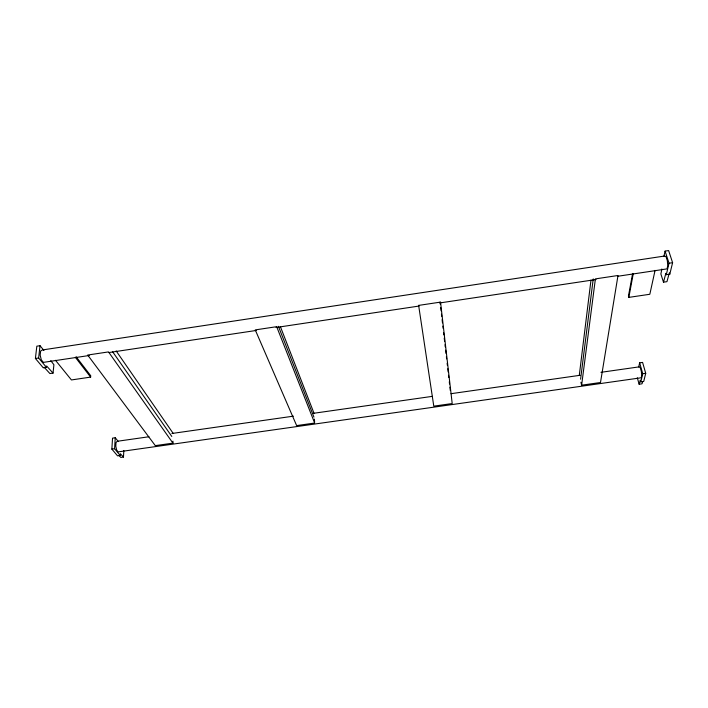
<?xml version="1.0" encoding="UTF-8"?>
<svg xmlns="http://www.w3.org/2000/svg" width="708" height="708" viewBox="0 0 708 708"><rect width="100%" height="100%" fill="white"/><g stroke="black" fill="none" stroke-linecap="round" stroke-linejoin="round"><path stroke-width="1.06" d="M172.92 443.137L108.51 351.911L87.677 355.035L155.309 445.633L172.92 443.137L172.964 441.173M118.909 455.421L120.811 457.421L123.475 457.041L123.829 450.545M118.36 441.571L115.245 437.756L112.537 438.146L111.855 449.102L117.546 455.846L120.236 455.465L120.333 453.713L123.475 457.041M120.236 455.465L114.581 448.713L115.245 437.756M55.481 360.284L71.428 379.948L90.624 377.107L90.73 375.744L76.137 356.77M44.153 367.24L49.905 373.559L53.038 373.089L53.905 364.753L50.772 360.646M43.914 350.442L40.037 345.708L36.834 346.185L35.4 358.478L43.285 367.824L46.462 367.346L46.613 365.974L53.038 373.089M46.462 367.346L38.63 357.991L40.037 345.708M579.277 375.452L590.985 280.111M580.587 379.214L593.233 278.908M581.631 385.187L595.393 278.89L617.995 275.5L600.49 382.515L581.631 385.187L580.923 382.258M632.642 273.43L628.447 296.033L628.837 297.378L649.829 294.271L655.068 270.376M628.837 297.378L633.253 273.731M661.874 268.996L660.874 273.961L663.485 282.182L666.945 281.669L669.095 273.81M638.696 366.956L639.643 362.832L642.59 362.408L645.714 373.302L643.722 381.462L640.802 381.869L640.306 380.125L639.129 384.223L642.023 383.816L642.625 381.762M663.883 256.385L665.086 251.119L668.626 250.579L672.6 262.686L669.803 274.182L666.299 274.704L665.856 273.35L663.485 282.182M640.802 381.869L642.74 373.718L639.643 362.832M666.299 274.704L669.025 263.226L665.086 251.119M35.4 358.478L38.63 357.991M669.025 263.226L672.6 262.686M418.552 305.413L440.535 302.112L452.2 403.542L433.783 406.153L418.632 305.369M89.279 355.496L43.409 362.372L41.312 359.859L40.152 355.142L40.621 351.035L42.427 349.947L664.591 256.031L666.024 256.668L667.343 260.721L667.759 265.801L667.033 268.881L617.88 276.244M108.935 352.549L256.376 330.441M276.04 327.494L419.109 306.042M439.863 302.935L596.039 279.518M148.954 436.756L117.218 441.288L116.015 442.589L115.793 446.252L116.696 450.12L118.174 451.89L641.236 377.771L641.74 375.638L641.368 371.523L640.333 367.886L639.253 366.859L600.942 372.32M171.938 433.482L293.413 416.162M313.113 413.357L432.411 396.347M451.014 393.692L580.153 375.284M111.855 449.102L114.581 448.713M642.74 373.718L645.714 373.302M75.349 357.301L90.624 377.107M112.66 351.814L171.779 436.429M116.156 350.92L173.15 433.358M278.412 326.308L313.936 417.118M280.554 327.061L314.016 413.277M669.37 272.819L669.803 274.182M637.315 377.771L639.129 384.223M440.066 302.148L440.323 304.325M440.703 307.599L441.084 310.874M441.456 314.148L441.712 316.326M442.093 319.6L442.473 322.875M442.845 326.149L443.102 328.335M443.606 332.698L443.854 334.875M444.235 338.15L444.615 341.424M444.996 344.699L445.244 346.876M445.624 350.15L446.005 353.425M446.385 356.699L446.633 358.876M447.137 363.239L447.394 365.425M447.775 368.7L448.155 371.974M448.527 375.24L448.784 377.426M449.288 381.789L449.545 383.975M449.916 387.241L450.297 390.515M314.405 419.118L314.6 422.065M276.669 326.689L255.252 329.901L296.643 425.596L314.662 423.039L276.669 326.689"/></g></svg>
